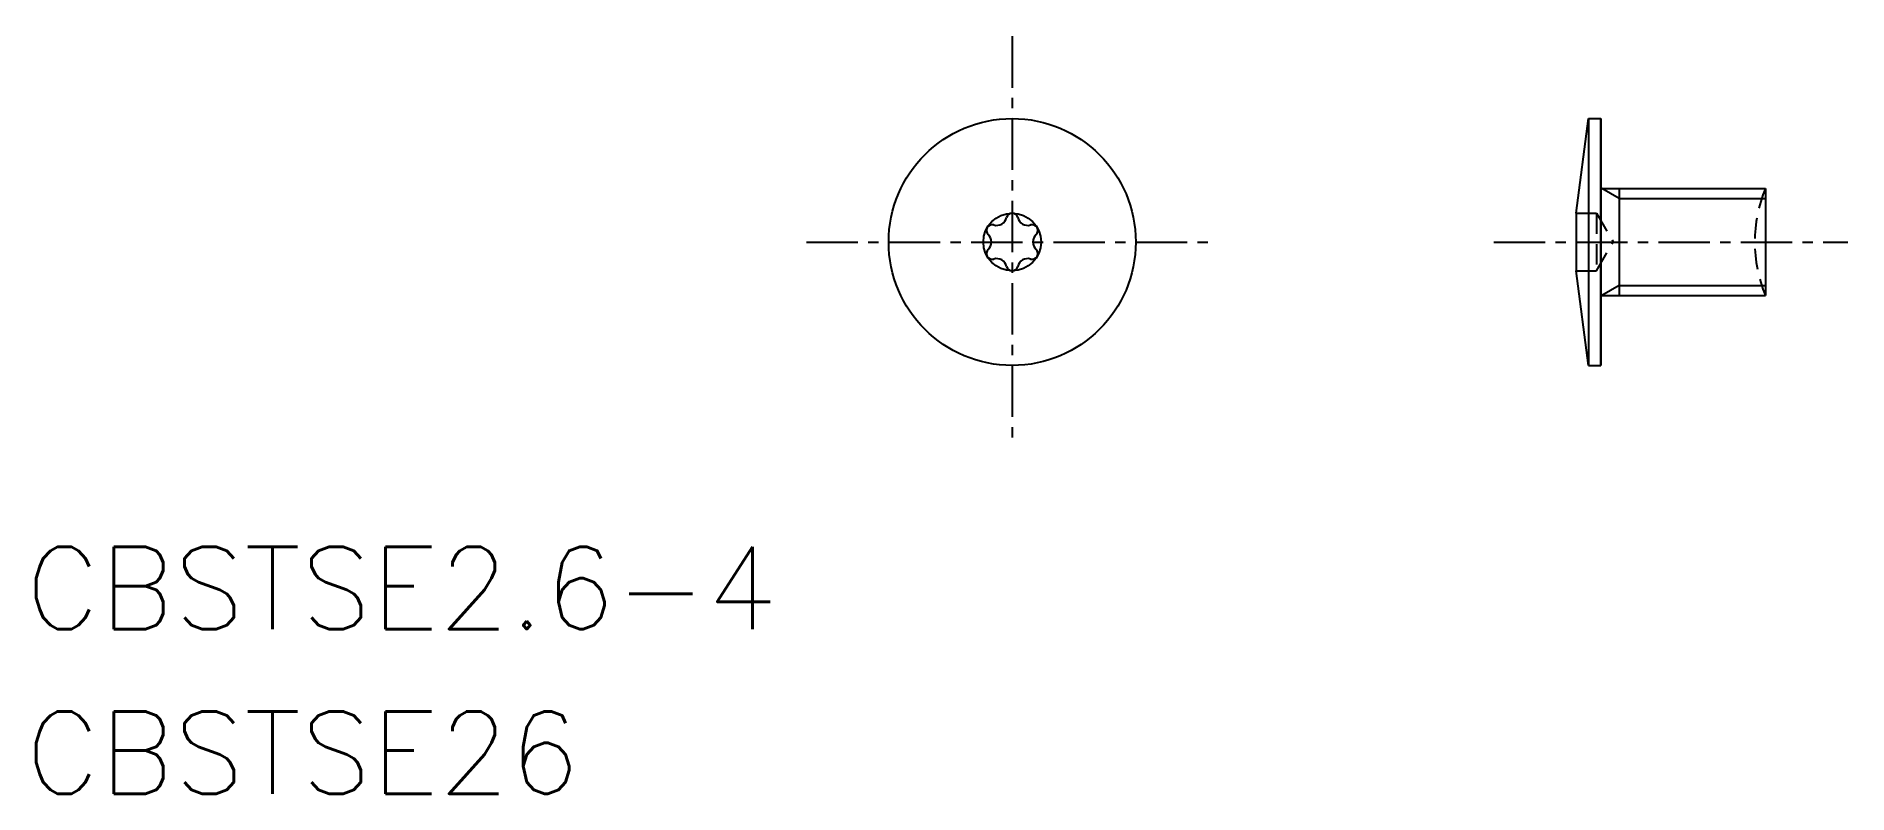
# Model space of a CAD drawing. Extents: x 5.6 to 49.6, y 5.6 to 24.
import ezdxf

# ---------------------------------------------------------------- set-up
doc = ezdxf.new("R2010")
doc.units = 0
doc.linetypes.add('CENTER', pattern=[2, 1.25, -0.25, 0.25, -0.25])
doc.linetypes.add('DASHED', pattern=[0.75, 0.5, -0.25])
doc.layers.get('0').update_dxf_attribs({"linetype": 'CONTINUOUS'})
doc.layers.add('CENTER', color=1, linetype='CENTER')
doc.styles.get("Standard").update_dxf_attribs({"font": 'romans.shx', "bigfont": 'bigfont.shx'})

msp = doc.modelspace()

# ---------------------------------------------------------------- linework, layer by layer
at = {"color": 7, "linetype": 'CONTINUOUS'}
for p, q in [((43.026, 19.68), (43.326, 21.98)), ((43.326, 21.98), (43.626, 21.98)), ((43.326, 21.98), (43.326, 15.98)), ((43.626, 21.98), (43.626, 15.98)), ((43.626, 15.98), (43.626, 21.98)), ((43.626, 20.28), (47.626, 20.28)), ((44.076, 20.28), (44.076, 17.68)), ((47.626, 20.28), (47.626, 17.68)), ((43.026, 19.68), (43.026, 18.28)), ((43.326, 15.98), (43.026, 18.28)), ((43.626, 17.68), (47.626, 17.68)), ((43.326, 15.98), (43.626, 15.98))]:
    msp.add_line(p, q, dxfattribs=at)
at = {"color": 3, "linetype": 'CONTINUOUS'}
for p, q in [((44.076, 20.037), (43.654, 20.28)), ((44.076, 20.037), (47.626, 20.037)), ((44.076, 17.924), (43.654, 17.68)), ((44.076, 17.924), (47.626, 17.924))]:
    msp.add_line(p, q, dxfattribs=at)
at = {"color": 3, "linetype": 'DASHED'}
for p, q in [((43.026, 19.68), (43.526, 19.68)), ((43.526, 19.68), (43.93, 18.98)), ((43.526, 19.68), (43.526, 18.28)), ((43.526, 18.28), (43.93, 18.98)), ((43.026, 18.28), (43.526, 18.28))]:
    msp.add_line(p, q, dxfattribs=at)
at = {"color": 7, "linetype": 'CONTINUOUS'}
for radius in [3, 0.7]:
    msp.add_circle((29.33, 18.98), radius, dxfattribs=at)
at = {"color": 3, "linetype": 'DASHED'}
msp.add_arc((50.746, 18.98), 3.38, 157.3801, 202.6199, dxfattribs=at)
at = {"color": 7, "linetype": 'CONTINUOUS'}
for centre, radius, start, end in [((28.845, 19.26), 0.14, 73.6117, 226.3883), ((28.954, 19.631), 0.247, 253.6117, 346.3883), ((29.33, 19.54), 0.14, 13.6117, 166.3883), ((29.705, 19.631), 0.247, 193.6117, 286.3883), ((29.814, 19.26), 0.14, 313.6117, 106.3883), ((28.578, 18.98), 0.247, 313.6117, 46.3883), ((30.081, 18.98), 0.247, 133.6117, 226.3883), ((28.845, 18.7), 0.14, 133.6117, 286.3883), ((28.954, 18.329), 0.247, 13.6117, 106.3883), ((29.705, 18.329), 0.247, 73.6117, 166.3883), ((29.814, 18.7), 0.14, 253.6117, 46.3883), ((29.33, 18.42), 0.14, 193.6117, 346.3883)]:
    msp.add_arc(centre, radius, start, end, dxfattribs=at)
at = {"layer": 'CENTER', "color": 1, "linetype": 'CENTER'}
for p, q in [((29.33, 23.98), (29.33, 13.98)), ((24.33, 18.98), (34.33, 18.98)), ((41.026, 18.98), (49.626, 18.98))]:
    msp.add_line(p, q, dxfattribs=at)

# ---------------------------------------------------------------- texts
at = {"color": 7, "linetype": 'CONTINUOUS'}
for s, p in [('CBSTSE2.6-4', (5.367, 9.573)), ('CBSTSE26', (5.367, 5.573))]:
    msp.add_text(s, height=2, dxfattribs=at).set_placement(p)

doc.saveas('drawing.dxf')
